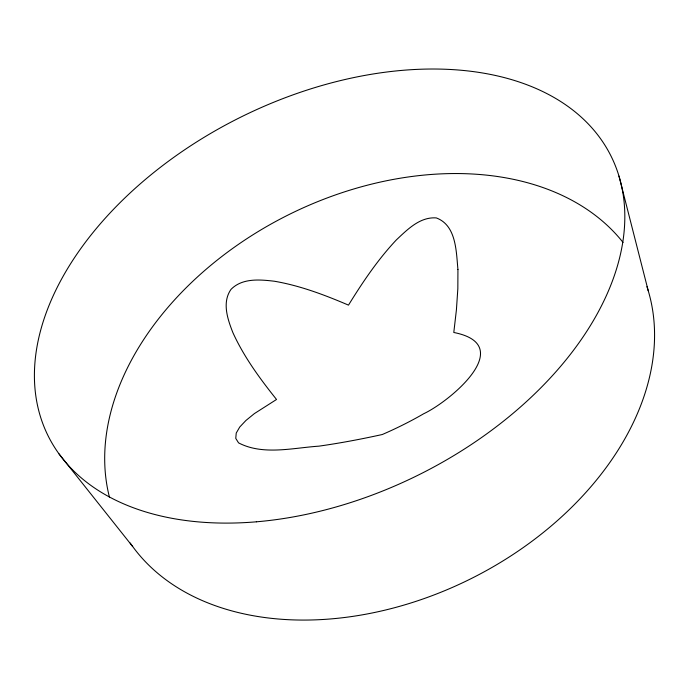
<?xml version="1.0" encoding="UTF-8"?>
<svg xmlns="http://www.w3.org/2000/svg" width="689" height="689" viewBox="0 0 689 689"><rect width="100%" height="100%" fill="white"/><g stroke="black" fill="none" stroke-linecap="round" stroke-linejoin="round"><path stroke-width="1.03" d="M59.03 453.896L132.676 546.532M618.972 176.083L648.228 290.749M646.937 286.641A289.845 203.539 -26.4 0 1 470.044 579.165A289.845 203.539 -26.4 0 1 130.187 543.01M109.473 497.269A289.845 203.539 -26.4 0 1 289.208 214.451A289.845 203.539 -26.4 0 1 623.063 242.459M457.935 269.494L457.841 288.648L456.419 309.8L453.793 332.477C517.827 345.103 449.995 401.368 423.726 413.727C410.343 421.479 396.485 428.369 382.292 434.518C361.312 439.134 340.194 443.139 318.921 446.153C292.825 447.902 262.922 455.618 238.558 442.863L235.767 438.402L236.232 433.071L239.729 427.042L245.913 420.488L254.387 413.598L276.53 399.474C259.908 378.64 243.94 356.954 232.873 332.58C227.611 319.171 221.841 302.445 231.004 289.38C242.261 277.908 259.813 279.519 274.42 281.241C300.103 285.642 324.605 294.926 348.488 305.124C362.672 282.163 377.813 259.607 396.364 239.901C407.354 229.583 419.963 216.665 436.335 217.922C456.445 225.441 456.196 251.58 457.935 269.494M256.36 521.814A314.296 199.767 -26.4 0 0 613.899 162.251A314.296 199.767 -26.4 0 0 118.586 204.116A314.296 199.767 -26.4 0 0 256.36 521.814"/></g></svg>
